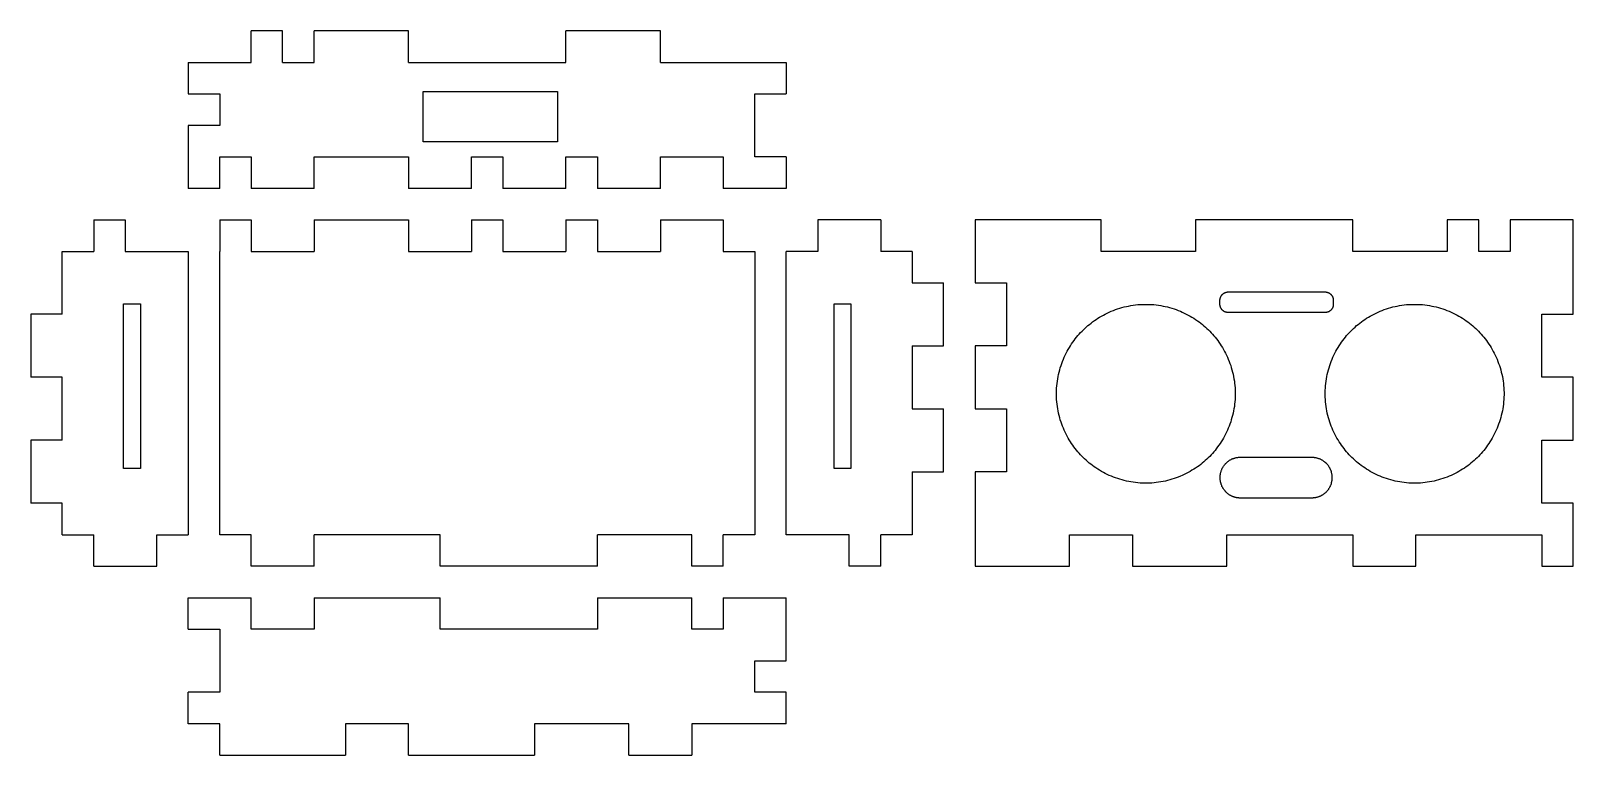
# Model space of a CAD drawing. Header units: millimetres. Extents: x 0 to 147, y 112 to 181.
import ezdxf

# ---------------------------------------------------------------- set-up
doc = ezdxf.new("R2010")
doc.units = ezdxf.units.MM
doc.header["$MEASUREMENT"] = 0
doc.layers.add('drawing', color=5, linetype='Continuous', true_color=0x0000ff)

msp = doc.modelspace()

# ---------------------------------------------------------------- linework, layer by layer
at = {"layer": 'drawing'}
for points in [[(21, 177.64), (21, 180.64)], [(24, 180.64), (21, 180.64)], [(24, 177.64), (24, 180.64)], [(27, 177.64), (27, 180.64)], [(36, 180.64), (27, 180.64)], [(36, 177.64), (36, 180.64)], [(51, 177.64), (51, 180.64)], [(60, 180.64), (51, 180.64)], [(60, 177.64), (60, 180.64)], [(15, 177.64), (15, 174.64)], [(15, 177.64), (18, 177.64)], [(18, 177.64), (21, 177.64)], [(24, 177.64), (27, 177.64)], [(36, 177.64), (51, 177.64)], [(60, 177.64), (69, 177.64)], [(69, 177.64), (72, 177.64)], [(72, 177.64), (72, 174.64)], [(15, 174.64), (18, 174.64)], [(18, 174.64), (18, 171.64)], [(37.4, 174.87), (50.21, 174.87)], [(37.4, 170.07), (37.4, 174.87)], [(50.21, 174.87), (50.21, 170.07)], [(69, 174.64), (72, 174.64)], [(69, 168.64), (69, 174.64)], [(15, 171.64), (15, 165.64)], [(18, 171.64), (15, 171.64)], [(50.21, 170.07), (37.4, 170.07)], [(18, 168.64), (21, 168.64)], [(18, 165.64), (18, 168.64)], [(21, 168.64), (21, 165.64)], [(27, 168.64), (36, 168.64)], [(27, 165.64), (27, 168.64)], [(36, 168.64), (36, 165.64)], [(42, 168.64), (45, 168.64)], [(42, 165.64), (42, 168.64)], [(45, 168.64), (45, 165.64)], [(51, 168.64), (54, 168.64)], [(51, 165.64), (51, 168.64)], [(54, 168.64), (54, 165.64)], [(60, 168.64), (66, 168.64)], [(60, 165.64), (60, 168.64)], [(66, 168.64), (66, 165.64)], [(72, 168.64), (69, 168.64)], [(72, 168.64), (72, 165.64)], [(18, 165.64), (15, 165.64)], [(27, 165.64), (21, 165.64)], [(42, 165.64), (36, 165.64)], [(51, 165.64), (45, 165.64)], [(60, 165.64), (54, 165.64)], [(72, 165.64), (66, 165.64)], [(6, 162.64), (6, 159.64)], [(6, 162.64), (9, 162.64)], [(9, 162.64), (9, 159.64)], [(18, 162.64), (18, 159.64)], [(18, 162.64), (21, 162.64)], [(21, 162.64), (21, 159.64)], [(27, 162.64), (27, 159.64)], [(27, 162.64), (36, 162.64)], [(36, 162.64), (36, 159.64)], [(42, 162.64), (42, 159.64)], [(42, 162.64), (45, 162.64)], [(45, 162.64), (45, 159.64)], [(51, 162.64), (51, 159.64)], [(51, 162.64), (54, 162.64)], [(54, 162.64), (54, 159.64)], [(60, 162.64), (60, 159.64)], [(60, 162.64), (66, 162.64)], [(66, 162.64), (66, 159.64)], [(75, 162.64), (75, 159.64)], [(81, 162.64), (75, 162.64)], [(81, 162.64), (81, 159.64)], [(102, 162.64), (90, 162.64)], [(90, 162.64), (90, 159.64)], [(102, 159.64), (102, 162.64)], [(111, 162.64), (111, 159.64)], [(126, 162.64), (111, 162.64)], [(126, 159.64), (126, 162.64)], [(135, 162.64), (135, 159.64)], [(138, 162.64), (135, 162.64)], [(138, 159.64), (138, 162.64)], [(141, 162.64), (141, 159.64)], [(147, 162.64), (141, 162.64)], [(147, 159.64), (147, 162.64)], [(3, 153.64), (3, 159.64)], [(3, 159.64), (6, 159.64)], [(9, 159.64), (15, 159.64)], [(15, 159.64), (15, 132.64)], [(18, 132.64), (18, 159.64)], [(21, 159.64), (27, 159.64)], [(36, 159.64), (42, 159.64)], [(45, 159.64), (51, 159.64)], [(54, 159.64), (60, 159.64)], [(66, 159.64), (69, 159.64)], [(69, 159.64), (69, 132.64)], [(72, 132.64), (72, 159.64)], [(75, 159.64), (72, 159.64)], [(84, 159.64), (81, 159.64)], [(84, 159.64), (84, 156.64)], [(90, 159.64), (90, 156.64)], [(111, 159.64), (102, 159.64)], [(135, 159.64), (126, 159.64)], [(141, 159.64), (138, 159.64)], [(147, 153.64), (147, 159.64)], [(84, 156.64), (87, 156.64)], [(87, 150.64), (87, 156.64)], [(90, 156.64), (93, 156.64)], [(93, 156.64), (93, 150.64)], [(8.83, 154.65), (10.45, 154.65)], [(8.83, 138.96), (8.83, 154.65)], [(10.45, 154.65), (10.45, 138.96)], [(76.55, 154.65), (78.17, 154.65)], [(76.55, 138.96), (76.55, 154.65)], [(78.17, 154.65), (78.17, 138.96)], [(113.34, 154.97), (113.34, 154.99), (113.34, 155.01), (113.34, 155.02), (113.34, 155.04), (113.34, 155.06), (113.35, 155.08), (113.35, 155.1), (113.35, 155.12), (113.36, 155.13), (113.36, 155.15), (113.37, 155.17), (113.37, 155.19), (113.38, 155.21), (113.38, 155.23), (113.39, 155.25), (113.4, 155.27), (113.4, 155.28), (113.41, 155.3), (113.42, 155.32), (113.43, 155.34), (113.44, 155.36), (113.45, 155.37), (113.46, 155.39), (113.47, 155.41), (113.48, 155.43), (113.49, 155.44), (113.51, 155.46), (113.52, 155.47), (113.53, 155.49), (113.55, 155.51), (113.56, 155.52), (113.57, 155.54), (113.59, 155.55), (113.6, 155.56), (113.62, 155.58), (113.64, 155.59), (113.65, 155.6), (113.67, 155.62), (113.68, 155.63), (113.7, 155.64), (113.72, 155.65), (113.74, 155.66), (113.75, 155.67), (113.77, 155.68), (113.79, 155.69), (113.81, 155.7), (113.83, 155.71), (113.85, 155.71), (113.86, 155.72), (113.88, 155.73), (113.9, 155.73), (113.92, 155.74), (113.94, 155.74), (113.96, 155.75), (113.98, 155.75), (113.99, 155.76), (114.01, 155.76), (114.03, 155.76), (114.05, 155.77), (114.07, 155.77), (114.09, 155.77), (114.1, 155.77), (114.12, 155.77), (114.14, 155.77)], [(113.34, 154.6), (113.34, 154.97)], [(114.14, 153.8), (114.12, 153.8), (114.1, 153.81), (114.09, 153.81), (114.07, 153.81), (114.05, 153.81), (114.03, 153.81), (114.01, 153.81), (113.99, 153.82), (113.98, 153.82), (113.96, 153.83), (113.94, 153.83), (113.92, 153.84), (113.9, 153.84), (113.88, 153.85), (113.86, 153.85), (113.85, 153.86), (113.83, 153.87), (113.81, 153.88), (113.79, 153.88), (113.77, 153.89), (113.75, 153.9), (113.74, 153.91), (113.72, 153.92), (113.7, 153.93), (113.68, 153.95), (113.67, 153.96), (113.65, 153.97), (113.64, 153.98), (113.62, 154), (113.6, 154.01), (113.59, 154.02), (113.57, 154.04), (113.56, 154.05), (113.55, 154.07), (113.53, 154.08), (113.52, 154.1), (113.51, 154.12), (113.49, 154.13), (113.48, 154.15), (113.47, 154.17), (113.46, 154.18), (113.45, 154.2), (113.44, 154.22), (113.43, 154.24), (113.42, 154.25), (113.41, 154.27), (113.4, 154.29), (113.4, 154.31), (113.39, 154.33), (113.38, 154.35), (113.38, 154.37), (113.37, 154.38), (113.37, 154.4), (113.36, 154.42), (113.36, 154.44), (113.35, 154.46), (113.35, 154.48), (113.35, 154.5), (113.34, 154.51), (113.34, 154.53), (113.34, 154.55), (113.34, 154.57), (113.34, 154.59), (113.34, 154.6)], [(114.14, 155.77), (123.34, 155.77)], [(123.34, 155.77), (123.36, 155.77), (123.38, 155.77), (123.4, 155.77), (123.42, 155.77), (123.43, 155.77), (123.45, 155.76), (123.47, 155.76), (123.49, 155.76), (123.51, 155.75), (123.53, 155.75), (123.55, 155.74), (123.56, 155.74), (123.58, 155.73), (123.6, 155.73), (123.62, 155.72), (123.64, 155.71), (123.66, 155.71), (123.68, 155.7), (123.69, 155.69), (123.71, 155.68), (123.73, 155.67), (123.75, 155.66), (123.76, 155.65), (123.78, 155.64), (123.8, 155.63), (123.82, 155.62), (123.83, 155.6), (123.85, 155.59), (123.86, 155.58), (123.88, 155.56), (123.9, 155.55), (123.91, 155.54), (123.92, 155.52), (123.94, 155.51), (123.95, 155.49), (123.97, 155.47), (123.98, 155.46), (123.99, 155.44), (124, 155.43), (124.01, 155.41), (124.02, 155.39), (124.04, 155.37), (124.05, 155.36), (124.06, 155.34), (124.06, 155.32), (124.07, 155.3), (124.08, 155.28), (124.09, 155.27), (124.1, 155.25), (124.1, 155.23), (124.11, 155.21), (124.11, 155.19), (124.12, 155.17), (124.12, 155.15), (124.13, 155.13), (124.13, 155.12), (124.13, 155.1), (124.14, 155.08), (124.14, 155.06), (124.14, 155.04), (124.14, 155.02), (124.14, 155.01), (124.14, 154.99), (124.14, 154.97)], [(124.14, 154.6), (124.14, 154.59), (124.14, 154.57), (124.14, 154.55), (124.14, 154.53), (124.14, 154.51), (124.14, 154.5), (124.13, 154.48), (124.13, 154.46), (124.13, 154.44), (124.12, 154.42), (124.12, 154.4), (124.11, 154.38), (124.11, 154.37), (124.1, 154.35), (124.1, 154.33), (124.09, 154.31), (124.08, 154.29), (124.07, 154.27), (124.06, 154.25), (124.06, 154.24), (124.05, 154.22), (124.04, 154.2), (124.02, 154.18), (124.01, 154.17), (124, 154.15), (123.99, 154.13), (123.98, 154.12), (123.97, 154.1), (123.95, 154.08), (123.94, 154.07), (123.92, 154.05), (123.91, 154.04), (123.9, 154.02), (123.88, 154.01), (123.86, 154), (123.85, 153.98), (123.83, 153.97), (123.82, 153.96), (123.8, 153.95), (123.78, 153.93), (123.76, 153.92), (123.75, 153.91), (123.73, 153.9), (123.71, 153.89), (123.69, 153.88), (123.68, 153.88), (123.66, 153.87), (123.64, 153.86), (123.62, 153.85), (123.6, 153.85), (123.58, 153.84), (123.56, 153.84), (123.55, 153.83), (123.53, 153.83), (123.51, 153.82), (123.49, 153.82), (123.47, 153.81), (123.45, 153.81), (123.43, 153.81), (123.42, 153.81), (123.4, 153.81), (123.38, 153.81), (123.36, 153.8), (123.34, 153.8)], [(124.14, 154.97), (124.14, 154.6)], [(0, 153.64), (0, 147.64)], [(3, 153.64), (0, 153.64)], [(123.34, 153.8), (114.14, 153.8)], [(144, 153.64), (147, 153.64)], [(144, 147.64), (144, 153.64)], [(84, 150.64), (87, 150.64)], [(84, 150.64), (84, 144.64)], [(93, 150.64), (90, 150.64)], [(90, 150.64), (90, 144.64)], [(3, 147.64), (0, 147.64)], [(3, 141.64), (3, 147.64)], [(147, 147.64), (144, 147.64)], [(147, 141.64), (147, 147.64)], [(84, 144.64), (87, 144.64)], [(87, 138.64), (87, 144.64)], [(90, 144.64), (93, 144.64)], [(93, 144.64), (93, 138.64)], [(0, 141.64), (0, 135.64)], [(3, 141.64), (0, 141.64)], [(144, 141.64), (147, 141.64)], [(144, 135.64), (144, 141.64)], [(113.36, 138.13), (113.36, 138.17), (113.36, 138.21), (113.37, 138.25), (113.37, 138.3), (113.37, 138.34), (113.38, 138.38), (113.39, 138.43), (113.39, 138.47), (113.4, 138.52), (113.41, 138.56), (113.42, 138.6), (113.44, 138.65), (113.45, 138.69), (113.46, 138.74), (113.48, 138.78), (113.5, 138.83), (113.51, 138.87), (113.53, 138.91), (113.55, 138.96), (113.57, 139), (113.6, 139.04), (113.62, 139.08), (113.65, 139.12), (113.67, 139.17), (113.7, 139.21), (113.73, 139.25), (113.76, 139.29), (113.79, 139.32), (113.82, 139.36), (113.85, 139.4), (113.88, 139.43), (113.92, 139.47), (113.95, 139.5), (113.99, 139.54), (114.03, 139.57), (114.06, 139.6), (114.1, 139.63), (114.14, 139.66), (114.18, 139.69), (114.22, 139.72), (114.26, 139.74), (114.31, 139.77), (114.35, 139.79), (114.39, 139.81), (114.43, 139.84), (114.48, 139.86), (114.52, 139.87), (114.56, 139.89), (114.61, 139.91), (114.65, 139.92), (114.7, 139.94), (114.74, 139.95), (114.78, 139.96), (114.83, 139.98), (114.87, 139.99), (114.92, 139.99), (114.96, 140), (115, 140.01), (115.05, 140.01), (115.09, 140.02), (115.13, 140.02), (115.18, 140.02), (115.22, 140.03), (115.26, 140.03)], [(115.26, 140.03), (122.1, 140.03)], [(122.1, 140.03), (122.15, 140.03), (122.19, 140.02), (122.23, 140.02), (122.27, 140.02), (122.32, 140.01), (122.36, 140.01), (122.41, 140), (122.45, 139.99), (122.49, 139.99), (122.54, 139.98), (122.58, 139.96), (122.63, 139.95), (122.67, 139.94), (122.72, 139.92), (122.76, 139.91), (122.8, 139.89), (122.85, 139.87), (122.89, 139.86), (122.93, 139.84), (122.98, 139.81), (123.02, 139.79), (123.06, 139.77), (123.1, 139.74), (123.14, 139.72), (123.18, 139.69), (123.22, 139.66), (123.26, 139.63), (123.3, 139.6), (123.34, 139.57), (123.38, 139.54), (123.41, 139.5), (123.45, 139.47), (123.48, 139.43), (123.51, 139.4), (123.55, 139.36), (123.58, 139.32), (123.61, 139.29), (123.64, 139.25), (123.67, 139.21), (123.69, 139.17), (123.72, 139.12), (123.75, 139.08), (123.77, 139.04), (123.79, 139), (123.81, 138.96), (123.83, 138.91), (123.85, 138.87), (123.87, 138.83), (123.89, 138.78), (123.9, 138.74), (123.92, 138.69), (123.93, 138.65), (123.94, 138.6), (123.95, 138.56), (123.96, 138.52), (123.97, 138.47), (123.98, 138.43), (123.99, 138.38), (123.99, 138.34), (124, 138.3), (124, 138.25), (124, 138.21), (124, 138.17), (124, 138.13)], [(10.45, 138.96), (8.83, 138.96)], [(78.17, 138.96), (76.55, 138.96)], [(84, 138.64), (87, 138.64)], [(84, 138.64), (84, 132.64)], [(90, 138.64), (90, 132.64)], [(93, 138.64), (90, 138.64)], [(113.36, 138.04), (113.36, 138.13)], [(115.26, 136.14), (115.22, 136.14), (115.18, 136.14), (115.13, 136.15), (115.09, 136.15), (115.05, 136.15), (115, 136.16), (114.96, 136.17), (114.92, 136.17), (114.87, 136.18), (114.83, 136.19), (114.78, 136.2), (114.74, 136.21), (114.7, 136.23), (114.65, 136.24), (114.61, 136.26), (114.56, 136.27), (114.52, 136.29), (114.48, 136.31), (114.43, 136.33), (114.39, 136.35), (114.35, 136.38), (114.31, 136.4), (114.26, 136.42), (114.22, 136.45), (114.18, 136.48), (114.14, 136.51), (114.1, 136.54), (114.06, 136.57), (114.03, 136.6), (113.99, 136.63), (113.95, 136.66), (113.92, 136.7), (113.88, 136.73), (113.85, 136.77), (113.82, 136.81), (113.79, 136.84), (113.76, 136.88), (113.73, 136.92), (113.7, 136.96), (113.67, 137), (113.65, 137.04), (113.62, 137.08), (113.6, 137.13), (113.57, 137.17), (113.55, 137.21), (113.53, 137.25), (113.51, 137.3), (113.5, 137.34), (113.48, 137.39), (113.46, 137.43), (113.45, 137.47), (113.44, 137.52), (113.42, 137.56), (113.41, 137.61), (113.4, 137.65), (113.39, 137.7), (113.39, 137.74), (113.38, 137.78), (113.37, 137.83), (113.37, 137.87), (113.37, 137.91), (113.36, 137.96), (113.36, 138), (113.36, 138.04)], [(124, 138.04), (124, 138), (124, 137.96), (124, 137.91), (124, 137.87), (123.99, 137.83), (123.99, 137.78), (123.98, 137.74), (123.97, 137.7), (123.96, 137.65), (123.95, 137.61), (123.94, 137.56), (123.93, 137.52), (123.92, 137.47), (123.9, 137.43), (123.89, 137.39), (123.87, 137.34), (123.85, 137.3), (123.83, 137.25), (123.81, 137.21), (123.79, 137.17), (123.77, 137.13), (123.75, 137.08), (123.72, 137.04), (123.69, 137), (123.67, 136.96), (123.64, 136.92), (123.61, 136.88), (123.58, 136.84), (123.55, 136.81), (123.51, 136.77), (123.48, 136.73), (123.45, 136.7), (123.41, 136.66), (123.38, 136.63), (123.34, 136.6), (123.3, 136.57), (123.26, 136.54), (123.22, 136.51), (123.18, 136.48), (123.14, 136.45), (123.1, 136.42), (123.06, 136.4), (123.02, 136.38), (122.98, 136.35), (122.93, 136.33), (122.89, 136.31), (122.85, 136.29), (122.8, 136.27), (122.76, 136.26), (122.72, 136.24), (122.67, 136.23), (122.63, 136.21), (122.58, 136.2), (122.54, 136.19), (122.49, 136.18), (122.45, 136.17), (122.41, 136.17), (122.36, 136.16), (122.32, 136.15), (122.27, 136.15), (122.23, 136.15), (122.19, 136.14), (122.15, 136.14), (122.1, 136.14)], [(124, 138.13), (124, 138.04)], [(3, 135.64), (0, 135.64)], [(3, 132.64), (3, 135.64)], [(122.1, 136.14), (115.26, 136.14)], [(147, 135.64), (144, 135.64)], [(147, 129.64), (147, 135.64)], [(3, 132.64), (6, 132.64)], [(6, 129.64), (6, 132.64)], [(12, 132.64), (15, 132.64)], [(12, 129.64), (12, 132.64)], [(21, 132.64), (18, 132.64)], [(21, 129.64), (21, 132.64)], [(27, 129.64), (27, 132.64)], [(39, 132.64), (27, 132.64)], [(39, 129.64), (39, 132.64)], [(54, 129.64), (54, 132.64)], [(63, 132.64), (54, 132.64)], [(63, 129.64), (63, 132.64)], [(66, 129.64), (66, 132.64)], [(69, 132.64), (66, 132.64)], [(78, 132.64), (72, 132.64)], [(78, 129.64), (78, 132.64)], [(84, 132.64), (81, 132.64)], [(81, 129.64), (81, 132.64)], [(90, 132.64), (90, 129.64)], [(99, 129.64), (99, 132.64)], [(99, 132.64), (105, 132.64)], [(105, 132.64), (105, 129.64)], [(114, 129.64), (114, 132.64)], [(114, 132.64), (126, 132.64)], [(126, 132.64), (126, 129.64)], [(132, 129.64), (132, 132.64)], [(132, 132.64), (144, 132.64)], [(144, 132.64), (144, 129.64)], [(6, 129.64), (12, 129.64)], [(27, 129.64), (21, 129.64)], [(54, 129.64), (39, 129.64)], [(66, 129.64), (63, 129.64)], [(81, 129.64), (78, 129.64)], [(90, 129.64), (99, 129.64)], [(105, 129.64), (114, 129.64)], [(126, 129.64), (132, 129.64)], [(144, 129.64), (147, 129.64)], [(15, 123.64), (15, 126.64)], [(15, 126.64), (21, 126.64)], [(21, 123.64), (21, 126.64)], [(27, 126.64), (27, 123.64)], [(27, 126.64), (39, 126.64)], [(39, 123.64), (39, 126.64)], [(54, 126.64), (54, 123.64)], [(54, 126.64), (63, 126.64)], [(63, 123.64), (63, 126.64)], [(66, 126.64), (66, 123.64)], [(66, 126.64), (72, 126.64)], [(72, 120.64), (72, 126.64)], [(15, 123.64), (18, 123.64)], [(18, 123.64), (18, 117.64)], [(27, 123.64), (21, 123.64)], [(54, 123.64), (39, 123.64)], [(66, 123.64), (63, 123.64)], [(69, 120.64), (72, 120.64)], [(69, 117.64), (69, 120.64)], [(18, 117.64), (15, 117.64)], [(15, 114.64), (15, 117.64)], [(72, 117.64), (69, 117.64)], [(72, 114.64), (72, 117.64)], [(18, 114.64), (15, 114.64)], [(18, 111.64), (18, 114.64)], [(36, 114.64), (30, 114.64)], [(30, 114.64), (30, 111.64)], [(36, 111.64), (36, 114.64)], [(57, 114.64), (48, 114.64)], [(48, 114.64), (48, 111.64)], [(57, 111.64), (57, 114.64)], [(69, 114.64), (63, 114.64)], [(63, 114.64), (63, 111.64)], [(72, 114.64), (69, 114.64)], [(18, 111.64), (30, 111.64)], [(36, 111.64), (48, 111.64)], [(57, 111.64), (63, 111.64)]]:
    msp.add_lwpolyline(points, dxfattribs=at)
for points in [[(112.22, 139.97), (112.08, 139.84), (111.94, 139.71), (111.8, 139.59), (111.65, 139.46), (111.5, 139.34), (111.34, 139.22), (111.18, 139.11), (111.01, 138.99), (110.84, 138.88), (110.67, 138.78), (110.49, 138.67), (110.31, 138.57), (110.13, 138.48), (109.94, 138.38), (109.75, 138.3), (109.56, 138.21), (109.36, 138.13), (109.16, 138.06), (108.96, 137.99), (108.76, 137.92), (108.55, 137.86), (108.34, 137.81), (108.13, 137.76), (107.91, 137.71), (107.7, 137.67), (107.48, 137.64), (107.27, 137.61), (107.05, 137.59), (106.83, 137.57), (106.61, 137.56), (106.39, 137.55), (106.17, 137.55), (105.95, 137.56), (105.73, 137.57), (105.51, 137.59), (105.29, 137.61), (105.07, 137.64), (104.85, 137.67), (104.64, 137.71), (104.42, 137.75), (104.21, 137.8), (104, 137.86), (103.79, 137.92), (103.59, 137.99), (103.38, 138.06), (103.18, 138.13), (102.99, 138.21), (102.79, 138.29), (102.6, 138.38), (102.41, 138.48), (102.23, 138.57), (102.05, 138.67), (101.87, 138.78), (101.69, 138.89), (101.52, 139), (101.36, 139.11), (101.2, 139.23), (101.04, 139.35), (100.88, 139.47), (100.73, 139.6), (100.59, 139.73), (100.44, 139.86), (100.31, 139.99), (100.17, 140.12), (100.04, 140.26), (99.91, 140.4), (99.79, 140.54), (99.66, 140.69), (99.54, 140.85), (99.42, 141), (99.31, 141.17), (99.19, 141.33), (99.08, 141.5), (98.97, 141.67), (98.87, 141.85), (98.77, 142.03), (98.68, 142.21), (98.58, 142.4), (98.5, 142.59), (98.41, 142.78), (98.33, 142.98), (98.26, 143.18), (98.19, 143.38), (98.12, 143.59), (98.06, 143.79), (98.01, 144), (97.96, 144.22), (97.91, 144.43), (97.87, 144.64), (97.84, 144.86), (97.81, 145.08), (97.79, 145.3), (97.77, 145.52), (97.76, 145.74), (97.75, 145.96), (97.75, 146.18), (97.76, 146.4), (97.77, 146.62), (97.79, 146.84), (97.81, 147.06), (97.84, 147.27), (97.87, 147.49), (97.91, 147.71), (97.95, 147.92), (98, 148.13), (98.06, 148.34), (98.12, 148.55), (98.19, 148.76), (98.26, 148.96), (98.33, 149.16), (98.41, 149.36), (98.49, 149.55), (98.58, 149.74), (98.68, 149.93), (98.77, 150.12), (98.87, 150.3), (98.98, 150.48), (99.09, 150.65), (99.2, 150.82), (99.31, 150.99), (99.43, 151.15), (99.55, 151.31), (99.67, 151.46), (99.8, 151.61), (99.93, 151.76), (100.06, 151.9), (100.19, 152.04), (100.32, 152.17), (100.46, 152.3), (100.6, 152.43), (100.74, 152.56), (100.89, 152.68), (101.05, 152.8), (101.2, 152.92), (101.37, 153.04), (101.53, 153.15), (101.7, 153.26), (101.87, 153.37), (102.05, 153.47), (102.23, 153.57), (102.41, 153.67), (102.6, 153.76), (102.79, 153.85), (102.98, 153.93), (103.18, 154.01), (103.38, 154.09), (103.58, 154.16), (103.79, 154.22), (103.99, 154.28), (104.2, 154.34), (104.42, 154.39), (104.63, 154.43), (104.84, 154.47), (105.06, 154.51), (105.28, 154.53), (105.5, 154.56), (105.72, 154.57), (105.94, 154.59), (106.16, 154.59), (106.38, 154.59), (106.6, 154.59), (106.82, 154.57), (107.04, 154.56), (107.26, 154.53), (107.47, 154.51), (107.69, 154.47), (107.91, 154.43), (108.12, 154.39), (108.33, 154.34), (108.54, 154.28), (108.75, 154.22), (108.96, 154.16), (109.16, 154.09), (109.36, 154.01), (109.56, 153.93), (109.75, 153.85), (109.94, 153.76), (110.13, 153.67), (110.32, 153.57), (110.5, 153.47), (110.67, 153.37), (110.85, 153.26), (111.02, 153.15), (111.19, 153.03), (111.35, 152.91), (111.51, 152.79), (111.66, 152.67), (111.81, 152.55), (111.96, 152.42), (112.1, 152.29), (112.24, 152.16), (112.37, 152.02), (112.5, 151.88), (112.63, 151.74), (112.76, 151.6), (112.88, 151.45), (113, 151.3), (113.12, 151.14), (113.24, 150.98), (113.35, 150.81), (113.46, 150.64), (113.57, 150.47), (113.67, 150.29), (113.77, 150.11), (113.87, 149.93), (113.96, 149.74), (114.05, 149.55), (114.13, 149.36), (114.21, 149.16), (114.29, 148.96), (114.36, 148.76), (114.42, 148.56), (114.48, 148.35), (114.54, 148.14), (114.59, 147.93), (114.63, 147.71), (114.67, 147.5), (114.71, 147.28), (114.73, 147.07), (114.76, 146.85), (114.77, 146.63), (114.79, 146.41), (114.79, 146.19), (114.79, 145.97), (114.79, 145.75), (114.77, 145.53), (114.76, 145.31), (114.73, 145.09), (114.71, 144.87), (114.67, 144.65), (114.63, 144.44), (114.59, 144.22), (114.54, 144.01), (114.48, 143.8), (114.42, 143.59), (114.36, 143.39), (114.29, 143.18), (114.21, 142.98), (114.13, 142.79), (114.05, 142.59), (113.96, 142.4), (113.87, 142.21), (113.77, 142.03), (113.67, 141.85), (113.57, 141.67), (113.46, 141.49), (113.35, 141.32), (113.23, 141.16), (113.11, 141), (112.99, 140.84), (112.87, 140.68), (112.75, 140.53), (112.62, 140.39), (112.49, 140.24), (112.36, 140.11)], [(137.84, 139.97), (137.7, 139.84), (137.56, 139.71), (137.41, 139.59), (137.26, 139.46), (137.11, 139.34), (136.95, 139.22), (136.79, 139.11), (136.63, 138.99), (136.46, 138.88), (136.29, 138.78), (136.11, 138.67), (135.93, 138.57), (135.75, 138.48), (135.56, 138.38), (135.37, 138.3), (135.17, 138.21), (134.98, 138.13), (134.78, 138.06), (134.58, 137.99), (134.37, 137.92), (134.16, 137.86), (133.95, 137.81), (133.74, 137.76), (133.53, 137.71), (133.31, 137.67), (133.1, 137.64), (132.88, 137.61), (132.66, 137.59), (132.44, 137.57), (132.22, 137.56), (132, 137.55), (131.78, 137.55), (131.56, 137.56), (131.34, 137.57), (131.12, 137.59), (130.9, 137.61), (130.68, 137.64), (130.47, 137.67), (130.25, 137.71), (130.04, 137.75), (129.83, 137.8), (129.62, 137.86), (129.41, 137.92), (129.2, 137.99), (129, 138.06), (128.8, 138.13), (128.6, 138.21), (128.41, 138.29), (128.21, 138.38), (128.03, 138.48), (127.84, 138.57), (127.66, 138.67), (127.48, 138.78), (127.31, 138.89), (127.14, 139), (126.97, 139.11), (126.81, 139.23), (126.65, 139.35), (126.5, 139.47), (126.35, 139.6), (126.2, 139.73), (126.06, 139.86), (125.92, 139.99), (125.79, 140.12), (125.66, 140.26), (125.53, 140.4), (125.4, 140.54), (125.28, 140.69), (125.16, 140.85), (125.04, 141), (124.92, 141.17), (124.81, 141.33), (124.7, 141.5), (124.59, 141.67), (124.49, 141.85), (124.39, 142.03), (124.29, 142.21), (124.2, 142.4), (124.11, 142.59), (124.03, 142.78), (123.95, 142.98), (123.87, 143.18), (123.8, 143.38), (123.74, 143.59), (123.68, 143.79), (123.62, 144), (123.57, 144.22), (123.53, 144.43), (123.49, 144.64), (123.45, 144.86), (123.42, 145.08), (123.4, 145.3), (123.38, 145.52), (123.37, 145.74), (123.37, 145.96), (123.37, 146.18), (123.37, 146.4), (123.38, 146.62), (123.4, 146.84), (123.42, 147.06), (123.45, 147.27), (123.49, 147.49), (123.52, 147.71), (123.57, 147.92), (123.62, 148.13), (123.67, 148.34), (123.73, 148.55), (123.8, 148.76), (123.87, 148.96), (123.95, 149.16), (124.03, 149.36), (124.11, 149.55), (124.2, 149.74), (124.29, 149.93), (124.39, 150.12), (124.49, 150.3), (124.59, 150.48), (124.7, 150.65), (124.81, 150.82), (124.93, 150.99), (125.04, 151.15), (125.16, 151.31), (125.29, 151.46), (125.41, 151.61), (125.54, 151.76), (125.67, 151.9), (125.8, 152.04), (125.94, 152.17), (126.07, 152.3), (126.21, 152.43), (126.36, 152.56), (126.51, 152.68), (126.66, 152.8), (126.82, 152.92), (126.98, 153.04), (127.15, 153.15), (127.31, 153.26), (127.49, 153.37), (127.66, 153.47), (127.84, 153.57), (128.03, 153.67), (128.21, 153.76), (128.41, 153.85), (128.6, 153.93), (128.8, 154.01), (128.99, 154.09), (129.2, 154.16), (129.4, 154.22), (129.61, 154.28), (129.82, 154.34), (130.03, 154.39), (130.24, 154.43), (130.46, 154.47), (130.67, 154.51), (130.89, 154.53), (131.11, 154.56), (131.33, 154.57), (131.55, 154.59), (131.77, 154.59), (131.99, 154.59), (132.21, 154.59), (132.43, 154.57), (132.65, 154.56), (132.87, 154.53), (133.09, 154.51), (133.31, 154.47), (133.52, 154.43), (133.73, 154.39), (133.95, 154.34), (134.16, 154.28), (134.36, 154.22), (134.57, 154.16), (134.77, 154.09), (134.97, 154.01), (135.17, 153.93), (135.37, 153.85), (135.56, 153.76), (135.75, 153.67), (135.93, 153.57), (136.11, 153.47), (136.29, 153.37), (136.46, 153.26), (136.63, 153.15), (136.8, 153.03), (136.96, 152.91), (137.12, 152.79), (137.28, 152.67), (137.43, 152.55), (137.57, 152.42), (137.71, 152.29), (137.85, 152.16), (137.98, 152.02), (138.12, 151.88), (138.24, 151.74), (138.37, 151.6), (138.49, 151.45), (138.62, 151.3), (138.74, 151.14), (138.85, 150.98), (138.97, 150.81), (139.08, 150.64), (139.18, 150.47), (139.29, 150.29), (139.39, 150.11), (139.48, 149.93), (139.57, 149.74), (139.66, 149.55), (139.75, 149.36), (139.83, 149.16), (139.9, 148.96), (139.97, 148.76), (140.04, 148.56), (140.1, 148.35), (140.15, 148.14), (140.2, 147.93), (140.25, 147.71), (140.29, 147.5), (140.32, 147.28), (140.35, 147.07), (140.37, 146.85), (140.39, 146.63), (140.4, 146.41), (140.41, 146.19), (140.41, 145.97), (140.4, 145.75), (140.39, 145.53), (140.37, 145.31), (140.35, 145.09), (140.32, 144.87), (140.29, 144.65), (140.25, 144.44), (140.2, 144.22), (140.15, 144.01), (140.1, 143.8), (140.04, 143.59), (139.97, 143.39), (139.9, 143.18), (139.83, 142.98), (139.75, 142.79), (139.66, 142.59), (139.57, 142.4), (139.48, 142.21), (139.39, 142.03), (139.28, 141.85), (139.18, 141.67), (139.07, 141.49), (138.96, 141.32), (138.85, 141.16), (138.73, 141), (138.61, 140.84), (138.49, 140.68), (138.36, 140.53), (138.23, 140.39), (138.1, 140.24), (137.97, 140.11)]]:
    msp.add_lwpolyline(points, close=True, dxfattribs=at)

doc.saveas('drawing.dxf')
